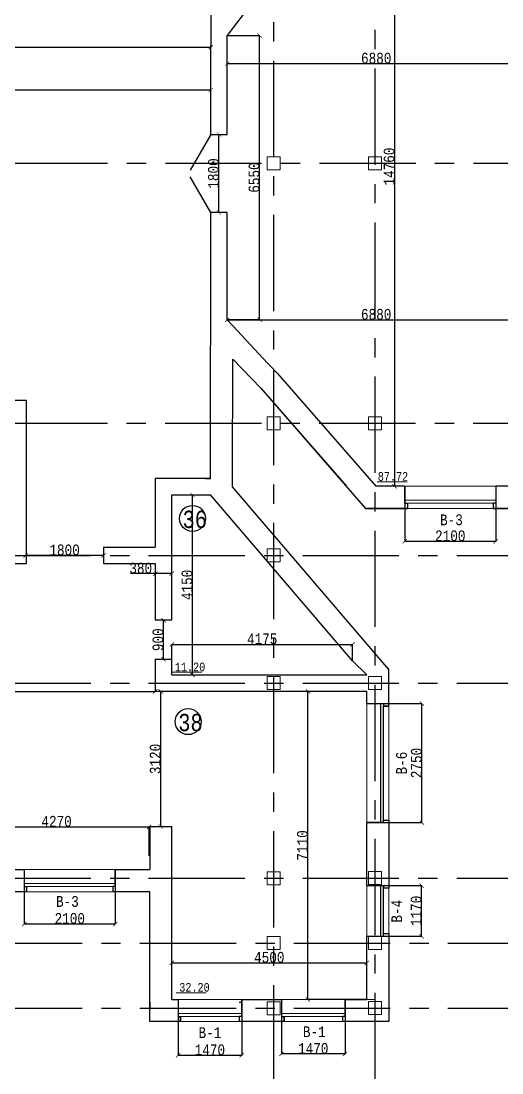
# Model space of a CAD drawing. Header units: millimetres. Extents: x -689206 to 4969298, y -1019800 to 703299.
# Drawn here: x 78613 to 89714, y -21529 to 2750 of the extents above; entities that cross this region are included whole.
import ezdxf

# ---------------------------------------------------------------- set-up
doc = ezdxf.new("R2010")
doc.units = ezdxf.units.MM
doc.linetypes.add('JIS_02_4.0', pattern=[5.5, 4, -1.5])
doc.linetypes.add('осеваяX2', pattern=[101.6, 63.5, -12.7, 12.7, -12.7])
for name, color, linetype, lineweight in [('несущие', 7, 'Continuous', 30), ('ОКНА', 250, 'Continuous', 20), ('РАЗМЕРЫ', 7, 'Continuous', 9), ('сваи', 7, 'JIS_02_4.0', 30), ('стены', 7, 'Continuous', 20)]:
    doc.layers.add(name, color=color, linetype=linetype, lineweight=lineweight)
doc.layers.add('четотам', color=7, linetype='Continuous')
doc.styles.add('Аннотативный', font='isocteur.ttf', dxfattribs={"width": 0.7, "height": 250})
doc.dimstyles.new('Аннотативный', dxfattribs={"dimscale": 0, "dimtxt": 250, "dimasz": 100, "dimexe": 1.25, "dimexo": 0.625, "dimtad": 1, "dimdec": 0, "dimtxsty": 'Аннотативный', "dimblk": 'ARCHTICK', "dimcen": 2.5, "dimadec": 0, "dimazin": 0, "dimtfac": 1, "dimtdec": 0, "dimtmove": 0, "dimatfit": 3, "dimfxl": 1, "dimarcsym": 0})

# ---------------------------------------------------------------- blocks, each defined once
blk = doc.blocks.new('_ArchTick')
at = {"color": 0, "linetype": 'ByBlock', "const_width": 0.15}
blk.add_lwpolyline([(-0.5, -0.5), (0.5, 0.5)], dxfattribs=at)
blk = doc.blocks.new('*D1434')
at = {"layer": 'Defpoints', "color": 0, "lineweight": 20, "transparency": 16777216}
for p in [(82093, -18989), (86593, -18989), (86593, -18990)]:
    blk.add_point(p, dxfattribs=at)
at = {"layer": 'стены', "color": 0, "lineweight": -2, "transparency": 16777216}
for p, q in [((82093, -18989), (86593, -18989)), ((82093, -18990), (82093, -18990)), ((86593, -18990), (86593, -18988))]:
    blk.add_line(p, q, dxfattribs=at)
at = {"layer": 'стены', "color": 0, "lineweight": -2, "transparency": 16777216, "xscale": 100, "yscale": 100, "zscale": 100, "rotation": 180}
blk.add_blockref('_ArchTick', (82093, -18989), dxfattribs=at)
at = {"layer": 'стены', "color": 0, "lineweight": -2, "transparency": 16777216, "xscale": 100, "yscale": 100, "zscale": 100}
blk.add_blockref('_ArchTick', (86593, -18989), dxfattribs=at)
at = {"layer": 'стены', "color": 0, "lineweight": 13, "transparency": 16777216, "insert": (84343, -18863), "char_height": 250, "attachment_point": 5, "style": 'Аннотативный'}
blk.add_mtext('4500', dxfattribs=at)
blk = doc.blocks.new('*D1437')
at = {"layer": 'Defpoints', "color": 0, "lineweight": 20, "transparency": 16777216}
for p in [(81569, -15848), (77297, -16516), (81569, -16516)]:
    blk.add_point(p, dxfattribs=at)
at = {"layer": 'стены', "color": 0, "lineweight": -2, "transparency": 16777216}
for p, q in [((77297, -16515), (77297, -15847)), ((77297, -15848), (81569, -15848)), ((81569, -16515), (81569, -15847))]:
    blk.add_line(p, q, dxfattribs=at)
at = {"layer": 'стены', "color": 0, "lineweight": -2, "transparency": 16777216, "xscale": 100, "yscale": 100, "zscale": 100, "rotation": 180}
blk.add_blockref('_ArchTick', (77297, -15848), dxfattribs=at)
at = {"layer": 'стены', "color": 0, "lineweight": -2, "transparency": 16777216, "xscale": 100, "yscale": 100, "zscale": 100}
blk.add_blockref('_ArchTick', (81569, -15848), dxfattribs=at)
at = {"layer": 'стены', "color": 0, "lineweight": 13, "transparency": 16777216, "insert": (79433, -15723), "char_height": 250, "attachment_point": 5, "style": 'Аннотативный'}
blk.add_mtext('4270', dxfattribs=at)
blk = doc.blocks.new('*D1439')
at = {"layer": 'Defpoints', "color": 0, "lineweight": 20, "transparency": 16777216}
for p in [(86268, -11638), (82093, -12018), (86268, -12018)]:
    blk.add_point(p, dxfattribs=at)
at = {"layer": 'стены', "color": 0, "lineweight": -2, "transparency": 16777216}
for p, q in [((82093, -12018), (82093, -11637)), ((82093, -11638), (86268, -11638)), ((86268, -12018), (86268, -11637))]:
    blk.add_line(p, q, dxfattribs=at)
at = {"layer": 'стены', "color": 0, "lineweight": -2, "transparency": 16777216, "xscale": 100, "yscale": 100, "zscale": 100, "rotation": 180}
blk.add_blockref('_ArchTick', (82093, -11638), dxfattribs=at)
at = {"layer": 'стены', "color": 0, "lineweight": -2, "transparency": 16777216, "xscale": 100, "yscale": 100, "zscale": 100}
blk.add_blockref('_ArchTick', (86268, -11638), dxfattribs=at)
at = {"layer": 'стены', "color": 0, "lineweight": 13, "transparency": 16777216, "insert": (84180, -11512), "char_height": 250, "attachment_point": 5, "style": 'Аннотативный'}
blk.add_mtext('4175', dxfattribs=at)
blk = doc.blocks.new('*D1449')
at = {"layer": 'Defpoints', "color": 0, "lineweight": 20, "transparency": 16777216}
for p in [(83372, 1766), (90252, 1766), (90252, 1766)]:
    blk.add_point(p, dxfattribs=at)
at = {"layer": 'стены', "color": 0, "lineweight": -2, "transparency": 16777216}
for p, q in [((83372, 1766), (83372, 1767)), ((83372, 1766), (90252, 1766)), ((90252, 1766), (90252, 1767))]:
    blk.add_line(p, q, dxfattribs=at)
at = {"layer": 'стены', "color": 0, "lineweight": -2, "transparency": 16777216, "xscale": 100, "yscale": 100, "zscale": 100, "rotation": 180}
blk.add_blockref('_ArchTick', (83372, 1766), dxfattribs=at)
at = {"layer": 'стены', "color": 0, "lineweight": -2, "transparency": 16777216, "xscale": 100, "yscale": 100, "zscale": 100}
blk.add_blockref('_ArchTick', (90252, 1766), dxfattribs=at)
at = {"layer": 'стены', "color": 0, "lineweight": 13, "transparency": 16777216, "insert": (86812, 1891), "char_height": 250, "attachment_point": 5, "style": 'Аннотативный'}
blk.add_mtext('6880', dxfattribs=at)
blk = doc.blocks.new('*D1495')
at = {"layer": 'Defpoints', "color": 0, "lineweight": 20, "transparency": 16777216}
for p in [(86593, -17203), (87860, -17203), (86593, -18373)]:
    blk.add_point(p, dxfattribs=at)
at = {"layer": 'ОКНА', "color": 0, "lineweight": -2, "transparency": 16777216}
for p, q in [((86593, -17203), (87861, -17203)), ((87860, -18373), (87860, -17203)), ((86593, -18373), (87861, -18373))]:
    blk.add_line(p, q, dxfattribs=at)
at = {"layer": 'ОКНА', "color": 0, "lineweight": -2, "transparency": 16777216, "xscale": 100, "yscale": 100, "zscale": 100}
for p, rotation in [((87860, -17203), 90), ((87860, -18373), 270)]:
    blk.add_blockref('_ArchTick', p, dxfattribs=dict(at, rotation=rotation))
at = {"layer": 'ОКНА', "color": 0, "lineweight": 13, "transparency": 16777216, "insert": (87734, -17788), "char_height": 250, "attachment_point": 5, "rotation": 90, "style": 'Аннотативный'}
blk.add_mtext('1170', dxfattribs=at)
blk = doc.blocks.new('*D1567')
at = {"layer": 'Defpoints', "color": 0, "linetype": 'ByBlock', "lineweight": 20, "transparency": 16777216}
for p in [(78688, -16835), (80788, -16835), (80788, -18090)]:
    blk.add_point(p, dxfattribs=at)
at = {"layer": 'РАЗМЕРЫ', "color": 0, "linetype": 'ByBlock', "lineweight": -2, "transparency": 16777216}
for p, q in [((78688, -16835), (78688, -18091)), ((80788, -16835), (80788, -18091)), ((78688, -18090), (80788, -18090))]:
    blk.add_line(p, q, dxfattribs=at)
at = {"layer": 'РАЗМЕРЫ', "color": 0, "linetype": 'ByBlock', "lineweight": -2, "transparency": 16777216, "xscale": 100, "yscale": 100, "zscale": 100, "rotation": 180}
blk.add_blockref('_ArchTick', (78688, -18090), dxfattribs=at)
at = {"layer": 'РАЗМЕРЫ', "color": 0, "linetype": 'ByBlock', "lineweight": -2, "transparency": 16777216, "xscale": 100, "yscale": 100, "zscale": 100}
blk.add_blockref('_ArchTick', (80788, -18090), dxfattribs=at)
at = {"layer": 'РАЗМЕРЫ', "color": 0, "linetype": 'ByBlock', "lineweight": 13, "transparency": 16777216, "insert": (79738, -17964), "char_height": 250, "attachment_point": 5, "style": 'Аннотативный'}
blk.add_mtext('2100', dxfattribs=at)
blk = doc.blocks.new('*D1568')
at = {"layer": 'Defpoints', "color": 0, "linetype": 'ByBlock', "lineweight": 20, "transparency": 16777216}
for p in [(82237, -19834), (83707, -19834), (83707, -21122)]:
    blk.add_point(p, dxfattribs=at)
at = {"layer": 'РАЗМЕРЫ', "color": 0, "linetype": 'ByBlock', "lineweight": -2, "transparency": 16777216}
for p, q in [((82237, -19835), (82237, -21124)), ((83707, -19835), (83707, -21124)), ((82237, -21122), (83707, -21122))]:
    blk.add_line(p, q, dxfattribs=at)
at = {"layer": 'РАЗМЕРЫ', "color": 0, "linetype": 'ByBlock', "lineweight": -2, "transparency": 16777216, "xscale": 100, "yscale": 100, "zscale": 100, "rotation": 180}
blk.add_blockref('_ArchTick', (82237, -21122), dxfattribs=at)
at = {"layer": 'РАЗМЕРЫ', "color": 0, "linetype": 'ByBlock', "lineweight": -2, "transparency": 16777216, "xscale": 100, "yscale": 100, "zscale": 100}
blk.add_blockref('_ArchTick', (83707, -21122), dxfattribs=at)
at = {"layer": 'РАЗМЕРЫ', "color": 0, "linetype": 'ByBlock', "lineweight": 13, "transparency": 16777216, "insert": (82972, -20997), "char_height": 250, "attachment_point": 5, "style": 'Аннотативный'}
blk.add_mtext('1470', dxfattribs=at)
blk = doc.blocks.new('*D1569')
at = {"layer": 'Defpoints', "color": 0, "linetype": 'ByBlock', "lineweight": 20, "transparency": 16777216}
for p in [(84623, -19834), (86093, -19834), (84623, -21091)]:
    blk.add_point(p, dxfattribs=at)
at = {"layer": 'РАЗМЕРЫ', "color": 0, "linetype": 'ByBlock', "lineweight": -2, "transparency": 16777216}
for p, q in [((84623, -19835), (84623, -21092)), ((86093, -19835), (86093, -21092)), ((86093, -21091), (84623, -21091))]:
    blk.add_line(p, q, dxfattribs=at)
at = {"layer": 'РАЗМЕРЫ', "color": 0, "linetype": 'ByBlock', "lineweight": -2, "transparency": 16777216, "xscale": 100, "yscale": 100, "zscale": 100, "rotation": 180}
blk.add_blockref('_ArchTick', (84623, -21091), dxfattribs=at)
at = {"layer": 'РАЗМЕРЫ', "color": 0, "linetype": 'ByBlock', "lineweight": -2, "transparency": 16777216, "xscale": 100, "yscale": 100, "zscale": 100}
blk.add_blockref('_ArchTick', (86093, -21091), dxfattribs=at)
at = {"layer": 'РАЗМЕРЫ', "color": 0, "linetype": 'ByBlock', "lineweight": 13, "transparency": 16777216, "insert": (85358, -20965), "char_height": 250, "attachment_point": 5, "style": 'Аннотативный'}
blk.add_mtext('1470', dxfattribs=at)
blk = doc.blocks.new('*D1570')
at = {"layer": 'Defpoints', "color": 0, "linetype": 'ByBlock', "lineweight": 20, "transparency": 16777216}
for p in [(86593, -13001), (87866, -13001), (86593, -15751)]:
    blk.add_point(p, dxfattribs=at)
at = {"layer": 'РАЗМЕРЫ', "color": 0, "linetype": 'ByBlock', "lineweight": -2, "transparency": 16777216}
for p, q in [((86593, -13001), (87867, -13001)), ((87866, -15751), (87866, -13001)), ((86593, -15751), (87867, -15751))]:
    blk.add_line(p, q, dxfattribs=at)
at = {"layer": 'РАЗМЕРЫ', "color": 0, "linetype": 'ByBlock', "lineweight": -2, "transparency": 16777216, "xscale": 100, "yscale": 100, "zscale": 100}
for p, rotation in [((87866, -13001), 90), ((87866, -15751), 270)]:
    blk.add_blockref('_ArchTick', p, dxfattribs=dict(at, rotation=rotation))
at = {"layer": 'РАЗМЕРЫ', "color": 0, "linetype": 'ByBlock', "lineweight": 13, "transparency": 16777216, "insert": (87740, -14376), "char_height": 250, "attachment_point": 5, "rotation": 90, "style": 'Аннотативный'}
blk.add_mtext('2750', dxfattribs=at)
blk = doc.blocks.new('*D1577')
at = {"layer": 'Defpoints', "color": 0, "linetype": 'ByBlock', "lineweight": 20, "transparency": 16777216}
for p in [(87471, -7987), (89571, -7987), (89571, -9258)]:
    blk.add_point(p, dxfattribs=at)
at = {"layer": 'РАЗМЕРЫ', "color": 0, "linetype": 'ByBlock', "lineweight": -2, "transparency": 16777216}
for p, q in [((87471, -7988), (87471, -9259)), ((89571, -7988), (89571, -9259)), ((87471, -9258), (89571, -9258))]:
    blk.add_line(p, q, dxfattribs=at)
at = {"layer": 'РАЗМЕРЫ', "color": 0, "linetype": 'ByBlock', "lineweight": -2, "transparency": 16777216, "xscale": 100, "yscale": 100, "zscale": 100, "rotation": 180}
blk.add_blockref('_ArchTick', (87471, -9258), dxfattribs=at)
at = {"layer": 'РАЗМЕРЫ', "color": 0, "linetype": 'ByBlock', "lineweight": -2, "transparency": 16777216, "xscale": 100, "yscale": 100, "zscale": 100}
blk.add_blockref('_ArchTick', (89571, -9258), dxfattribs=at)
at = {"layer": 'РАЗМЕРЫ', "color": 0, "linetype": 'ByBlock', "lineweight": 13, "transparency": 16777216, "insert": (88521, -9133), "char_height": 250, "attachment_point": 5, "style": 'Аннотативный'}
blk.add_mtext('2100', dxfattribs=at)
blk = doc.blocks.new('*D1579')
at = {"layer": 'Defpoints', "color": 0, "linetype": 'ByBlock', "lineweight": 20, "transparency": 16777216}
for p in [(87236, 6768), (87236, -7987), (87236, -7987)]:
    blk.add_point(p, dxfattribs=at)
at = {"layer": 'РАЗМЕРЫ', "color": 0, "linetype": 'ByBlock', "lineweight": -2, "transparency": 16777216}
for p, q in [((87236, 6768), (87236, -7987)), ((87237, 6768), (87237, 6768)), ((87237, -7987), (87237, -7987))]:
    blk.add_line(p, q, dxfattribs=at)
at = {"layer": 'РАЗМЕРЫ', "color": 0, "linetype": 'ByBlock', "lineweight": -2, "transparency": 16777216, "xscale": 100, "yscale": 100, "zscale": 100}
for p, rotation in [((87236, 6768), 90), ((87236, -7987), 270)]:
    blk.add_blockref('_ArchTick', p, dxfattribs=dict(at, rotation=rotation))
at = {"layer": 'РАЗМЕРЫ', "color": 0, "linetype": 'ByBlock', "lineweight": 13, "transparency": 16777216, "insert": (87111, -610), "char_height": 250, "attachment_point": 5, "rotation": 90, "style": 'Аннотативный'}
blk.add_mtext('14760', dxfattribs=at)
blk = doc.blocks.new('*D1580')
at = {"layer": 'Defpoints', "color": 0, "linetype": 'ByBlock', "lineweight": 20, "transparency": 16777216}
for p in [(82093, -8188), (82570, -8188), (82093, -12342)]:
    blk.add_point(p, dxfattribs=at)
at = {"layer": 'РАЗМЕРЫ', "color": 0, "linetype": 'ByBlock', "lineweight": -2, "transparency": 16777216}
for p, q in [((82093, -8188), (82571, -8188)), ((82570, -12342), (82570, -8188)), ((82093, -12342), (82571, -12342))]:
    blk.add_line(p, q, dxfattribs=at)
at = {"layer": 'РАЗМЕРЫ', "color": 0, "linetype": 'ByBlock', "lineweight": -2, "transparency": 16777216, "xscale": 100, "yscale": 100, "zscale": 100}
for p, rotation in [((82570, -8188), 90), ((82570, -12342), 270)]:
    blk.add_blockref('_ArchTick', p, dxfattribs=dict(at, rotation=rotation))
at = {"layer": 'РАЗМЕРЫ', "color": 0, "linetype": 'ByBlock', "lineweight": 13, "transparency": 16777216, "insert": (82445, -10265), "char_height": 250, "attachment_point": 5, "rotation": 90, "style": 'Аннотативный'}
blk.add_mtext('4150', dxfattribs=at)
blk = doc.blocks.new('*D1553')
at = {"layer": 'Defpoints', "color": 0, "linetype": 'ByBlock', "lineweight": 20, "transparency": 16777216}
for p in [(83182, 132), (83182, 132), (83182, -1669)]:
    blk.add_point(p, dxfattribs=at)
at = {"layer": 'РАЗМЕРЫ', "color": 0, "linetype": 'ByBlock', "lineweight": -2, "transparency": 16777216}
for p, q in [((83182, 132), (83183, 132)), ((83182, -1669), (83182, 132)), ((83182, -1669), (83183, -1669))]:
    blk.add_line(p, q, dxfattribs=at)
at = {"layer": 'РАЗМЕРЫ', "color": 0, "linetype": 'ByBlock', "lineweight": -2, "transparency": 16777216, "xscale": 100, "yscale": 100, "zscale": 100}
for p, rotation in [((83182, 132), 90), ((83182, -1669), 270)]:
    blk.add_blockref('_ArchTick', p, dxfattribs=dict(at, rotation=rotation))
at = {"layer": 'РАЗМЕРЫ', "color": 0, "linetype": 'ByBlock', "lineweight": 13, "transparency": 16777216, "insert": (83056, -769), "char_height": 250, "attachment_point": 5, "rotation": 90, "style": 'Аннотативный'}
blk.add_mtext('1800', dxfattribs=at)
blk = doc.blocks.new('*D1557')
at = {"layer": 'Defpoints', "color": 0, "linetype": 'ByBlock', "lineweight": 20, "transparency": 16777216}
for p in [(81713, -10005), (81713, -10005), (82093, -10005)]:
    blk.add_point(p, dxfattribs=at)
at = {"layer": 'РАЗМЕРЫ', "color": 0, "linetype": 'ByBlock', "lineweight": -2, "transparency": 16777216}
for p, q in [((81713, -10005), (81139, -10005)), ((81713, -10004), (81713, -10004)), ((82093, -10005), (81713, -10005)), ((82093, -10004), (82093, -10004))]:
    blk.add_line(p, q, dxfattribs=at)
at = {"layer": 'РАЗМЕРЫ', "color": 0, "linetype": 'ByBlock', "lineweight": -2, "transparency": 16777216, "xscale": 100, "yscale": 100, "zscale": 100, "rotation": 180}
blk.add_blockref('_ArchTick', (81713, -10005), dxfattribs=at)
at = {"layer": 'РАЗМЕРЫ', "color": 0, "linetype": 'ByBlock', "lineweight": -2, "transparency": 16777216, "xscale": 100, "yscale": 100, "zscale": 100}
blk.add_blockref('_ArchTick', (82093, -10005), dxfattribs=at)
at = {"layer": 'РАЗМЕРЫ', "color": 0, "linetype": 'ByBlock', "lineweight": 13, "transparency": 16777216, "insert": (81376, -9879), "char_height": 250, "attachment_point": 5, "style": 'Аннотативный'}
blk.add_mtext('380', dxfattribs=at)
blk = doc.blocks.new('*D1566')
at = {"layer": 'Defpoints', "color": 0, "linetype": 'ByBlock', "lineweight": 20, "transparency": 16777216}
for p in [(63193, 1156), (63193, 1156), (82992, 1156)]:
    blk.add_point(p, dxfattribs=at)
at = {"layer": 'РАЗМЕРЫ', "color": 0, "linetype": 'ByBlock', "lineweight": -2, "transparency": 16777216}
for p, q in [((63193, 1157), (63193, 1158)), ((82992, 1156), (63193, 1156)), ((82992, 1157), (82992, 1158))]:
    blk.add_line(p, q, dxfattribs=at)
at = {"layer": 'РАЗМЕРЫ', "color": 0, "linetype": 'ByBlock', "lineweight": -2, "transparency": 16777216, "xscale": 100, "yscale": 100, "zscale": 100, "rotation": 180}
blk.add_blockref('_ArchTick', (63193, 1156), dxfattribs=at)
at = {"layer": 'РАЗМЕРЫ', "color": 0, "linetype": 'ByBlock', "lineweight": -2, "transparency": 16777216, "xscale": 100, "yscale": 100, "zscale": 100}
blk.add_blockref('_ArchTick', (82992, 1156), dxfattribs=at)
at = {"layer": 'РАЗМЕРЫ', "color": 0, "linetype": 'ByBlock', "lineweight": 20, "transparency": 16777216, "insert": (73092, 1282), "char_height": 250, "attachment_point": 5, "style": 'Аннотативный'}
blk.add_mtext('19800', dxfattribs=at)
blk = doc.blocks.new('*D1541')
at = {"layer": 'Defpoints', "color": 0, "linetype": 'ByBlock', "lineweight": 20, "transparency": 16777216}
for p in [(78718, -9584), (78718, -9584), (80518, -9584)]:
    blk.add_point(p, dxfattribs=at)
at = {"layer": 'РАЗМЕРЫ', "color": 0, "linetype": 'ByBlock', "lineweight": -2, "transparency": 16777216}
for p, q in [((78718, -9584), (78718, -9583)), ((80518, -9584), (78718, -9584)), ((80518, -9584), (80518, -9583))]:
    blk.add_line(p, q, dxfattribs=at)
at = {"layer": 'РАЗМЕРЫ', "color": 0, "linetype": 'ByBlock', "lineweight": -2, "transparency": 16777216, "xscale": 100, "yscale": 100, "zscale": 100}
for p, rotation in [((78718, -9584), 179.9999999999986), ((80518, -9584), 359.9999999999986)]:
    blk.add_blockref('_ArchTick', p, dxfattribs=dict(at, rotation=rotation))
at = {"layer": 'РАЗМЕРЫ', "color": 0, "linetype": 'ByBlock', "lineweight": 20, "transparency": 16777216, "insert": (79618, -9459), "char_height": 250, "attachment_point": 5, "style": 'Аннотативный'}
blk.add_mtext('1800', dxfattribs=at)
blk = doc.blocks.new('*D1603')
at = {"layer": 'Defpoints', "color": 0, "linetype": 'ByBlock', "lineweight": 20, "transparency": 16777216}
for p in [(83370, -4147), (90252, -4147), (90252, -4147)]:
    blk.add_point(p, dxfattribs=at)
at = {"layer": 'РАЗМЕРЫ', "color": 0, "linetype": 'ByBlock', "lineweight": -2, "transparency": 16777216}
for p, q in [((83370, -4147), (83370, -4146)), ((83370, -4147), (90252, -4147)), ((90252, -4147), (90252, -4146))]:
    blk.add_line(p, q, dxfattribs=at)
at = {"layer": 'РАЗМЕРЫ', "color": 0, "linetype": 'ByBlock', "lineweight": -2, "transparency": 16777216, "xscale": 100, "yscale": 100, "zscale": 100, "rotation": 180}
blk.add_blockref('_ArchTick', (83370, -4147), dxfattribs=at)
at = {"layer": 'РАЗМЕРЫ', "color": 0, "linetype": 'ByBlock', "lineweight": -2, "transparency": 16777216, "xscale": 100, "yscale": 100, "zscale": 100}
blk.add_blockref('_ArchTick', (90252, -4147), dxfattribs=at)
at = {"layer": 'РАЗМЕРЫ', "color": 0, "linetype": 'ByBlock', "lineweight": 20, "transparency": 16777216, "insert": (86811, -4022), "char_height": 250, "attachment_point": 5, "style": 'Аннотативный'}
blk.add_mtext('6880', dxfattribs=at)
blk = doc.blocks.new('*D1595')
at = {"layer": 'Defpoints', "color": 0, "linetype": 'ByBlock', "lineweight": 20, "transparency": 16777216}
for p in [(85236, -12722), (86593, -12722), (86593, -19834)]:
    blk.add_point(p, dxfattribs=at)
at = {"layer": 'РАЗМЕРЫ', "color": 0, "linetype": 'ByBlock', "lineweight": -2, "transparency": 16777216}
for p, q in [((86592, -12722), (85234, -12722)), ((85236, -19834), (85236, -12722)), ((86592, -19834), (85234, -19834))]:
    blk.add_line(p, q, dxfattribs=at)
at = {"layer": 'РАЗМЕРЫ', "color": 0, "linetype": 'ByBlock', "lineweight": -2, "transparency": 16777216, "xscale": 100, "yscale": 100, "zscale": 100}
for p, rotation in [((85236, -12722), 90), ((85236, -19834), 270)]:
    blk.add_blockref('_ArchTick', p, dxfattribs=dict(at, rotation=rotation))
at = {"layer": 'РАЗМЕРЫ', "color": 0, "linetype": 'ByBlock', "lineweight": 20, "transparency": 16777216, "insert": (85110, -16278), "char_height": 250, "attachment_point": 5, "rotation": 90, "style": 'Аннотативный'}
blk.add_mtext('7110', dxfattribs=at)
blk = doc.blocks.new('*D1596')
at = {"layer": 'Defpoints', "color": 0, "linetype": 'ByBlock', "lineweight": 20, "transparency": 16777216}
for p in [(81838, -12722), (81838, -12722), (81838, -15842)]:
    blk.add_point(p, dxfattribs=at)
at = {"layer": 'РАЗМЕРЫ', "color": 0, "linetype": 'ByBlock', "lineweight": -2, "transparency": 16777216}
for p, q in [((81838, -12722), (81839, -12722)), ((81838, -15842), (81838, -12722)), ((81838, -15842), (81839, -15842))]:
    blk.add_line(p, q, dxfattribs=at)
at = {"layer": 'РАЗМЕРЫ', "color": 0, "linetype": 'ByBlock', "lineweight": -2, "transparency": 16777216, "xscale": 100, "yscale": 100, "zscale": 100}
for p, rotation in [((81838, -12722), 90), ((81838, -15842), 270)]:
    blk.add_blockref('_ArchTick', p, dxfattribs=dict(at, rotation=rotation))
at = {"layer": 'РАЗМЕРЫ', "color": 0, "linetype": 'ByBlock', "lineweight": 20, "transparency": 16777216, "insert": (81712, -14282), "char_height": 250, "attachment_point": 5, "rotation": 90, "style": 'Аннотативный'}
blk.add_mtext('3120', dxfattribs=at)
blk = doc.blocks.new('*D1640')
at = {"layer": 'Defpoints', "color": 0, "linetype": 'ByBlock', "lineweight": 20, "transparency": 16777216}
for p in [(66573, 2238), (82992, 2181), (82992, 2147)]:
    blk.add_point(p, dxfattribs=at)
at = {"layer": 'РАЗМЕРЫ', "color": 0, "linetype": 'ByBlock', "lineweight": -2, "transparency": 16777216}
for p, q in [((66573, 2237), (66573, 2146)), ((66573, 2147), (82992, 2147)), ((82992, 2181), (82992, 2146))]:
    blk.add_line(p, q, dxfattribs=at)
at = {"layer": 'РАЗМЕРЫ', "color": 0, "linetype": 'ByBlock', "lineweight": -2, "transparency": 16777216, "xscale": 100, "yscale": 100, "zscale": 100, "rotation": 180}
blk.add_blockref('_ArchTick', (66573, 2147), dxfattribs=at)
at = {"layer": 'РАЗМЕРЫ', "color": 0, "linetype": 'ByBlock', "lineweight": -2, "transparency": 16777216, "xscale": 100, "yscale": 100, "zscale": 100}
blk.add_blockref('_ArchTick', (82992, 2147), dxfattribs=at)
at = {"layer": 'РАЗМЕРЫ', "color": 0, "linetype": 'ByBlock', "lineweight": 20, "transparency": 16777216, "insert": (74782, 2273), "char_height": 250, "attachment_point": 5, "style": 'Аннотативный'}
blk.add_mtext('16270', dxfattribs=at)
blk = doc.blocks.new('*D1644')
at = {"layer": 'Defpoints', "color": 0, "lineweight": 20, "ltscale": 150, "transparency": 16777216}
for p in [(81901, -11080), (81901, -11080), (81901, -11980)]:
    blk.add_point(p, dxfattribs=at)
at = {"layer": 'РАЗМЕРЫ', "color": 0, "lineweight": -2, "ltscale": 150, "transparency": 16777216}
for p, q in [((81901, -11980), (81901, -11080)), ((81902, -11080), (81902, -11080)), ((81900, -11980), (81900, -11980))]:
    blk.add_line(p, q, dxfattribs=at)
at = {"layer": 'РАЗМЕРЫ', "color": 0, "lineweight": -2, "ltscale": 150, "transparency": 16777216, "xscale": 100, "yscale": 100, "zscale": 100}
for p, rotation in [((81901, -11080), 90), ((81901, -11980), 270)]:
    blk.add_blockref('_ArchTick', p, dxfattribs=dict(at, rotation=rotation))
at = {"layer": 'РАЗМЕРЫ', "color": 0, "lineweight": 20, "ltscale": 150, "transparency": 16777216, "insert": (81775, -11530), "char_height": 250, "attachment_point": 5, "rotation": 90, "style": 'Аннотативный'}
blk.add_mtext('900', dxfattribs=at)
blk = doc.blocks.new('*D1646')
at = {"layer": 'Defpoints', "color": 0, "lineweight": 20, "ltscale": 150, "transparency": 16777216}
for p in [(83372, 2414), (84120, 2414), (83370, -4140)]:
    blk.add_point(p, dxfattribs=at)
at = {"layer": 'РАЗМЕРЫ', "color": 0, "lineweight": -2, "ltscale": 150, "transparency": 16777216}
for p, q in [((83372, 2414), (84121, 2414)), ((84120, -4140), (84120, 2414)), ((83371, -4140), (84121, -4140))]:
    blk.add_line(p, q, dxfattribs=at)
at = {"layer": 'РАЗМЕРЫ', "color": 0, "lineweight": -2, "ltscale": 150, "transparency": 16777216, "xscale": 100, "yscale": 100, "zscale": 100}
for p, rotation in [((84120, 2414), 90), ((84120, -4140), 270)]:
    blk.add_blockref('_ArchTick', p, dxfattribs=dict(at, rotation=rotation))
at = {"layer": 'РАЗМЕРЫ', "color": 0, "lineweight": 20, "ltscale": 150, "transparency": 16777216, "insert": (83994, -863), "char_height": 250, "attachment_point": 5, "rotation": 90, "style": 'Аннотативный'}
blk.add_mtext('6550', dxfattribs=at)
blk = doc.blocks.new('*D1650')
at = {"layer": 'Defpoints', "color": 0, "lineweight": 20, "ltscale": 15000, "transparency": 16777216}
for p in [(65413, -12722), (81713, -12722), (81713, -12722)]:
    blk.add_point(p, dxfattribs=at)
at = {"layer": 'сваи', "color": 0, "lineweight": -2, "ltscale": 15000, "transparency": 16777216}
for p, q in [((65413, -12722), (81713, -12722)), ((65413, -12723), (65413, -12724)), ((81713, -12722), (81713, -12721))]:
    blk.add_line(p, q, dxfattribs=at)
at = {"layer": 'сваи', "color": 0, "lineweight": -2, "ltscale": 15000, "transparency": 16777216, "xscale": 100, "yscale": 100, "zscale": 100, "rotation": 180}
blk.add_blockref('_ArchTick', (65413, -12722), dxfattribs=at)
at = {"layer": 'сваи', "color": 0, "lineweight": -2, "ltscale": 15000, "transparency": 16777216, "xscale": 100, "yscale": 100, "zscale": 100}
blk.add_blockref('_ArchTick', (81713, -12722), dxfattribs=at)
at = {"layer": 'сваи', "color": 0, "lineweight": 20, "ltscale": 15000, "transparency": 16777216, "insert": (73563, -12597), "char_height": 250, "attachment_point": 5, "style": 'Аннотативный'}
blk.add_mtext('16300', dxfattribs=at)

msp = doc.modelspace()

# ---------------------------------------------------------------- linework, layer by layer
at = {"layer": 'несущие', "color": 18, "linetype": 'ByBlock', "lineweight": 30, "true_color": 0x000000}
for p, q in [((82987.6, -7808.3), (82991.8, -1668.5)), ((83497.6, -7808.3), (83499.5, -5050.7)), ((84367.6, -5213.3), (84311.2, -5153)), ((82988.1, -7106.3), (82987.6, -7107.3))]:
    msp.add_line(p, q, dxfattribs=at)
at = {"layer": 'несущие', "color": 0}
for p, q in [((82987.6, -7808.3), (81712.8, -7808.3)), ((82092.8, -7808.3), (81712.8, -7808.3)), ((81712.8, -7808.3), (81712.8, -9394.3)), ((81712.8, -9774.3), (81712.8, -11080)), ((81712.8, -11980), (81712.8, -12722.3)), ((86267.9, -12018.3), (86592.8, -12342.3)), ((82092.8, -12342.3), (86592.8, -12342.3)), ((86592.8, -12722.3), (81712.8, -12722.3)), ((81582.8, -15842.3), (81582.8, -16834.7)), ((77297.3, -16834.7), (78688.4, -16834.7)), ((80788.4, -16834.7), (81582.8, -16834.7)), ((86592.8, -17202.7), (86982.8, -17202.7)), ((78748.4, -17344.7), (77429.1, -17344.7)), ((81582.8, -17344.7), (80728.4, -17344.7)), ((86592.8, -18372.7), (86982.8, -18372.7))]:
    msp.add_line(p, q, dxfattribs=at)
at = {"layer": 'несущие', "lineweight": 30}
for p, q in [((81582.8, -20344.3), (81582.8, -19834.3)), ((81582.8, -19896.8), (81582.8, -20034.3)), ((82092.8, -19834.3), (82236.8, -19834.3)), ((82092.8, -19834.3), (82236.8, -19834.3)), ((83706.8, -19834.3), (84623.2, -19834.3)), ((86093.2, -19834.3), (86592.8, -19834.3)), ((87102.8, -19834.3), (87102.8, -20344.3)), ((82296.8, -20344.3), (81582.8, -20344.3)), ((84683.2, -20344.3), (83646.8, -20344.3)), ((87102.8, -20344.3), (86033.2, -20344.3))]:
    msp.add_line(p, q, dxfattribs=at)
at = {"layer": 'ОКНА'}
for p, q in [((87471.3, -8377.5), (87471.3, -8307.5)), ((87471.3, -8307.5), (89571.3, -8307.5)), ((87531.3, -8377.5), (89511.3, -8377.5)), ((78688.4, -17154.7), (80788.4, -17154.7)), ((78688.4, -17224.7), (80788.4, -17224.7)), ((82236.8, -20154.3), (83706.8, -20154.3)), ((82296.8, -20224.3), (83646.8, -20224.3)), ((84623.2, -20154.3), (86093.2, -20154.3)), ((84683.2, -20224.3), (86033.2, -20224.3))]:
    msp.add_line(p, q, dxfattribs=at)
at = {"layer": 'ОКНА', "lineweight": 25}
for p, q in [((86912.8, -13001.3), (86912.8, -15751.3)), ((86982.8, -15691.3), (86982.8, -13061.3)), ((86912.8, -17202.7), (86912.8, -18372.7)), ((86982.8, -18372.7), (86982.8, -17202.7))]:
    msp.add_line(p, q, dxfattribs=at)
at = {"layer": 'ОКНА', "color": 0}
for p, q in [((78688.4, -16834.7), (80788.4, -16834.7)), ((78748.4, -17344.7), (80728.4, -17344.7)), ((82236.8, -19834.3), (83706.8, -19834.3)), ((84623.2, -19834.3), (86093.2, -19834.3)), ((86592.8, -19834.3), (86782.8, -19834.3)), ((82296.8, -20344.3), (83646.8, -20344.3)), ((84683.2, -20344.3), (86033.2, -20344.3))]:
    msp.add_line(p, q, dxfattribs=at)
at = {"layer": 'ОКНА', "color": 18, "lineweight": 30, "true_color": 0x000000}
for p, q in [((82236.8, -20224.3), (82296.8, -20224.3)), ((82296.8, -20344.3), (82296.8, -20224.3)), ((83706.8, -20224.3), (83646.8, -20224.3)), ((83646.8, -20224.3), (83646.8, -20344.3)), ((84623.2, -20224.3), (84683.2, -20224.3)), ((84683.2, -20344.3), (84683.2, -20224.3)), ((86093.2, -20224.3), (86033.2, -20224.3)), ((86033.2, -20224.3), (86033.2, -20344.3))]:
    msp.add_line(p, q, dxfattribs=at)
at = {"layer": 'ОКНА', "color": 7, "lineweight": 30, "true_color": 0xffffff}
for p, q in [((82296.8, -20224.3), (82296.8, -20344.3)), ((84683.2, -20224.3), (84683.2, -20344.3))]:
    msp.add_line(p, q, dxfattribs=at)
at = {"layer": 'РАЗМЕРЫ', "linetype": 'ByBlock', "lineweight": 30}
for p, q in [((84404.7, 3784.8), (83588.2, 2700.8)), ((82991.8, 2941.3), (82991.8, 2561.3)), ((83588.2, 2700.8), (83371.8, 2413.5)), ((82991.8, 2561.3), (82991.8, 2181.3)), ((83370.1, -4147.5), (83371.8, -1668.7)), ((83500, -4284.5), (83370.1, -4147.5)), ((84311.2, -5153), (83500, -4284.5)), ((84149.7, -5727), (83499.5, -5050.7)), ((80517.8, -9394.3), (80517.8, -9774.3)), ((78337.7, -9774.3), (78728.3, -9774.3))]:
    msp.add_line(p, q, dxfattribs=at)
at = {"layer": 'РАЗМЕРЫ', "linetype": 'ByBlock', "lineweight": 20}
for p, q in [((82987.9, -2192.8), (82987.9, -4532.8)), ((82987.9, -4652.8), (82987.9, -4532.8)), ((82987.9, -6172.8), (82987.9, -4652.8)), ((82987.9, -6292.8), (82987.9, -6172.8)), ((82987.9, -7812.8), (82987.9, -6292.8)), ((82867.9, -7812.8), (82987.9, -7812.8))]:
    msp.add_line(p, q, dxfattribs=at)
at = {"layer": 'РАЗМЕРЫ', "lineweight": 30}
for p, q in [((84367.6, -5213.3), (84531.5, -5388.9)), ((84531.5, -5388.9), (86799, -7987.5)), ((84149.7, -5727), (86567.2, -8497.5)), ((86916.2, -7987.5), (86799, -7987.5)), ((87471.3, -7987.5), (86916.2, -7987.5)), ((90252.2, -7987.5), (89571.3, -7987.5)), ((87531.3, -8497.5), (86567.2, -8497.5)), ((87471.3, -8377.5), (87531.3, -8377.5)), ((87531.3, -8377.5), (87531.3, -8497.5)), ((89571.3, -8377.5), (89511.3, -8377.5)), ((89511.3, -8377.5), (89511.3, -8497.5)), ((90122.2, -8497.5), (89511.3, -8497.5)), ((86982.8, -13001.3), (86982.8, -13061.3)), ((86982.8, -13061.3), (87102.8, -13061.3)), ((87102.8, -13061.3), (86982.8, -13061.3)), ((86982.8, -15751.3), (86982.8, -15691.3)), ((86982.8, -15691.3), (87102.8, -15691.3)), ((78688.4, -17224.7), (78748.4, -17224.7)), ((78748.4, -17344.7), (78748.4, -17224.7)), ((80788.4, -17224.7), (80728.4, -17224.7)), ((80728.4, -17224.7), (80728.4, -17344.7)), ((86982.8, -17202.7), (86982.8, -17262.7)), ((87102.8, -17262.7), (86982.8, -17262.7)), ((86982.8, -18372.7), (86982.8, -18312.7)), ((86982.8, -18312.7), (87102.8, -18312.7))]:
    msp.add_line(p, q, dxfattribs=at)
at = {"layer": 'РАЗМЕРЫ', "lineweight": 30, "ltscale": 150}
for p, q in [((78348.3, -5998.6), (78728.3, -5998.6)), ((78728.3, -5998.6), (78728.3, -9774.3)), ((82089.5, -11080), (81712.8, -11080)), ((81712.8, -11980), (82089.5, -11980)), ((82089.5, -11980), (82089.5, -12342.3))]:
    msp.add_line(p, q, dxfattribs=at)
at = {"layer": 'РАЗМЕРЫ'}
for p, q in [((86836.5, -7886.3), (87525.7, -7886.3)), ((87471.3, -7987.5), (89571.3, -7987.5)), ((87531.3, -8497.5), (89511.3, -8497.5)), ((82095.6, -12282.1), (82784.9, -12282.1)), ((86592.8, -15751.3), (86592.8, -13001.3)), ((87102.8, -15691.3), (87102.8, -13061.3)), ((86592.8, -18382.3), (86592.8, -17202.7)), ((87102.8, -18312.7), (87102.8, -17262.7)), ((82197.5, -19676.3), (82886.7, -19676.3))]:
    msp.add_line(p, q, dxfattribs=at)
at = {"layer": 'стены', "linetype": 'осеваяX2', "lineweight": 25, "ltscale": 35}
for p, q in [((84442.7, 19613.2), (84442.7, -23890)), ((86782.8, 19435.1), (86782.8, -25990)), ((46383.8, -532.3), (108442.7, -532.3)), ((46380, -6532.3), (108442.7, -6532.3)), ((42442.7, -9584.3), (108442.7, -9584.3)), ((42442.7, -12532.3), (108442.7, -12532.3)), ((42442.7, -17034.3), (108442.7, -17034.3)), ((42240.4, -18534.3), (108442.7, -18534.3)), ((42240.4, -20034.3), (108442.7, -20034.3))]:
    msp.add_line(p, q, dxfattribs=at)
at = {"layer": 'стены', "lineweight": 30}
for p, q in [((83371.8, 131.5), (83371.8, 2413.5)), ((82991.8, 131.5), (82991.8, 2181.3)), ((82991.8, 131.5), (83371.8, 131.5)), ((82991.8, -3266.3), (82991.8, -1668.5)), ((83371.8, -1668.8), (82991.8, -1668.5)), ((84149.7, -5727), (86112.5, -7976.4)), ((84149.7, -5727), (86122.2, -7987.5)), ((83498.1, -7108.3), (83497.6, -7109.4)), ((83497.6, -8000.2), (83497.6, -7109.4)), ((87102.8, -12214.8), (83497.6, -8000.2)), ((87471.3, -8377.5), (87471.3, -7987.5)), ((82092.8, -11080), (82092.8, -8188.3)), ((82092.8, -8188.3), (82987.6, -8188.3)), ((86267.9, -12018.3), (82987.6, -8188.3)), ((86567.2, -8497.5), (87531.3, -8497.5)), ((89511.3, -8497.5), (90122.2, -8497.5)), ((80517.8, -9394.3), (81712.8, -9394.3)), ((80517.8, -9774.3), (81712.8, -9774.3)), ((84625.8, -10103.3), (84627.7, -10103.3)), ((84730.3, -10223.3), (84730.5, -10223.3)), ((87102.8, -12212.8), (87006.6, -12102.3)), ((87102.8, -13061.3), (87102.8, -12214.8)), ((86592.8, -13001.3), (86592.8, -12722.3)), ((86592.8, -17202.7), (86592.8, -15751.3)), ((87102.8, -15691.3), (87102.8, -17262.7)), ((81582.8, -15842.3), (82092.8, -15842.3)), ((82092.8, -19834.3), (82092.8, -15842.3)), ((78688.4, -16834.7), (78688.4, -17224.7)), ((80788.4, -17224.7), (80788.4, -16834.7)), ((81582.8, -19896.8), (81582.8, -17344.7)), ((86592.8, -19834.3), (86592.8, -18372.7)), ((87102.8, -18312.7), (87102.8, -19896.8))]:
    msp.add_line(p, q, dxfattribs=at)
at = {"layer": 'стены', "lineweight": 25}
for p, q in [((82991.8, 131.5), (82518.1, -689.1)), ((82991.8, -1668.5), (82516.5, -845.2)), ((82991.8, -2212.1), (82991.8, -1668.5))]:
    msp.add_line(p, q, dxfattribs=at)
at = {"layer": 'стены', "color": 18, "lineweight": 30, "true_color": 0x000000}
for p, q in [((89571.3, -7987.5), (89571.3, -8377.5)), ((86592.8, -13001.3), (86982.8, -13001.3)), ((86982.8, -15751.3), (86592.8, -15751.3)), ((82236.8, -19834.3), (82236.8, -20224.3)), ((83706.8, -20224.3), (83706.8, -19834.3)), ((84623.2, -19834.3), (84623.2, -20224.3)), ((86093.2, -20224.3), (86093.2, -19834.3))]:
    msp.add_line(p, q, dxfattribs=at)
at = {"layer": 'стены'}
for p, q in [((87102.8, -13061.3), (87102.8, -12214.8)), ((87102.8, -15691.3), (87102.8, -16321.8)), ((87102.8, -18951.8), (87102.8, -19482.3)), ((87102.8, -19896.8), (87102.8, -19386.8))]:
    msp.add_line(p, q, dxfattribs=at)
at = {"layer": 'стены', "color": 152, "lineweight": 25, "true_color": 0x2776bb}
msp.add_line((83647.1, -19896.8), (83707.1, -19896.8), dxfattribs=at)
at = {"layer": 'стены', "lineweight": 20}
for points in [[(84292.7, -382.3), (84592.7, -382.3), (84592.7, -682.3), (84292.7, -682.3)], [(86632.8, -382.3), (86932.8, -382.3), (86932.8, -682.3), (86632.8, -682.3)], [(86632.8, -6382.3), (86932.8, -6382.3), (86932.8, -6682.3), (86632.8, -6682.3)], [(84292.7, -9433.3), (84592.7, -9433.3), (84592.7, -9733.3), (84292.7, -9733.3)], [(86632.8, -12380.3), (86932.8, -12380.3), (86932.8, -12680.3), (86632.8, -12680.3)], [(84292.7, -12382.3), (84592.7, -12382.3), (84592.7, -12682.3), (84292.7, -12682.3)], [(84292.7, -16884.3), (84592.7, -16884.3), (84592.7, -17184.3), (84292.7, -17184.3)], [(86632.8, -16882.3), (86932.8, -16882.3), (86932.8, -17182.3), (86632.8, -17182.3)], [(84292.7, -18382.3), (84592.7, -18382.3), (84592.7, -18682.3), (84292.7, -18682.3)], [(86632.8, -18382.3), (86932.8, -18382.3), (86932.8, -18682.3), (86632.8, -18682.3)], [(84292.7, -19884.3), (84592.7, -19884.3), (84592.7, -20184.3), (84292.7, -20184.3)], [(86632.8, -19882.3), (86932.8, -19882.3), (86932.8, -20182.3), (86632.8, -20182.3)]]:
    msp.add_lwpolyline(points, close=True, dxfattribs=at)
at = {"layer": 'стены'}
msp.add_lwpolyline([(84292.7, -6382.3), (84592.7, -6382.3), (84592.7, -6682.3), (84292.7, -6682.3)], close=True, dxfattribs=at)
at = {"layer": 'четотам'}
for centre in [(82570.2, -8730), (82470, -13420)]:
    msp.add_circle(centre, 300, dxfattribs=at)

# ---------------------------------------------------------------- texts
at = {"layer": 'РАЗМЕРЫ', "char_height": 200, "width": 656.117, "attachment_point": 1, "style": 'Аннотативный'}
for s, insert in [('87.72', (86848.2, -7662.3)), ('11.20', (82163.9, -12058)), ('32.20', (82265.7, -19452.3))]:
    msp.add_mtext(s, dxfattribs=dict(at, insert=insert))
at = {"layer": 'РАЗМЕРЫ', "lineweight": 20, "ltscale": 150, "attachment_point": 1, "style": 'Аннотативный'}
for s, insert, char_height, width in [('36', (82342.2, -8550.1), 401.1, 1460), ('38', (82242, -13240.1), 401.1, 1460), ('В-3', (79420, -17445.7), 250, 922.913), ('В-1', (82710, -20472.8), 250, 922.913), ('В-1', (85120, -20452.8), 250, 922.913)]:
    msp.add_mtext(s, dxfattribs=dict(at, insert=insert, char_height=char_height, width=width))
at = {"layer": 'РАЗМЕРЫ', "lineweight": 20, "ltscale": 150, "char_height": 250, "width": 922.913, "attachment_point": 1, "style": 'Аннотативный'}
for s, insert, rotation in [('В-3', (88283.7, -8638.2), 0.25592), ('В-6', (87270, -14640), 90), ('В-4', (87160, -18060), 90)]:
    msp.add_mtext(s, dxfattribs=dict(at, insert=insert, rotation=rotation))

# ---------------------------------------------------------------- dimensions: what is measured, and where the dimension line sits
at = {"layer": 'ОКНА', "lineweight": 13}
dim = msp.add_aligned_dim(p1=(86592.8, -18372.7), p2=(86592.8, -17202.7), distance=-1267.3, dimstyle='Аннотативный', dxfattribs=at)
dim.commit()
dim.dimension.update_dxf_attribs({"geometry": '*D1495', "text_midpoint": (87734.5, -17787.7)})
at = {"layer": 'РАЗМЕРЫ', "color": 18, "linetype": 'ByBlock', "lineweight": 13, "true_color": 0x000000}
for base, p1, p2, text, picture, middle in [((87236.1, -7987.5), (87236.1, 6767.7), (87236.1, -7987.5), '14760', '*D1579', (87110.5, -609.9)), ((82570.2, -8188.3), (82092.8, -12342.3), (82092.8, -8188.3), '4150', '*D1580', (82444.5, -10265.3))]:
    dim = msp.add_linear_dim(base=base, p1=p1, p2=p2, angle=90, text=text, dimstyle='Аннотативный', dxfattribs=at)
    dim.commit()
    dim.dimension.update_dxf_attribs({"geometry": picture, "text_midpoint": middle})
at = {"layer": 'РАЗМЕРЫ', "linetype": 'ByBlock', "lineweight": 20}
for base, p1, p2, text, picture, middle in [((82991.8, 2147.4), (66572.7, 2237.7), (82991.8, 2181.3), '16270', '*D1640', (74782.3, 2273)), ((63192.7, 1156.4), (82991.8, 1156.4), (63192.7, 1156.4), '19800', '*D1566', (73092.3, 1282)), ((90252.1, -4147.4), (83370.1, -4147.5), (90252.1, -4147.4), '6880', '*D1603', (86811.1, -4021.8))]:
    dim = msp.add_linear_dim(base=base, p1=p1, p2=p2, text=text, dimstyle='Аннотативный', dxfattribs=at)
    dim.commit()
    dim.dimension.update_dxf_attribs({"geometry": picture, "text_midpoint": middle})
at = {"layer": 'РАЗМЕРЫ', "lineweight": 20, "ltscale": 150}
dim = msp.add_linear_dim(base=(84120, 2413.5), p1=(83370.1, -4140), p2=(83371.8, 2413.5), angle=90, text='6550', dimstyle='Аннотативный', dxfattribs=at)
dim.commit()
dim.dimension.update_dxf_attribs({"geometry": '*D1646', "text_midpoint": (83994.4, -863.2)})
at = {"layer": 'РАЗМЕРЫ', "color": 18, "linetype": 'ByBlock', "lineweight": 13, "true_color": 0x000000}
dim = msp.add_aligned_dim(p1=(83181.8, -1668.6), p2=(83181.8, 131.5), distance=0, dimstyle='Аннотативный', dxfattribs=at)
dim.commit()
dim.dimension.update_dxf_attribs({"geometry": '*D1553', "text_midpoint": (83056.2, -768.5)})
for base, p1, p2, picture, middle in [((89571.3, -9258.2), (87471.3, -7987.5), (89571.3, -7987.5), '*D1577', (88521.3, -9132.6)), ((81712.8, -10004.9), (82092.8, -10004.9), (81712.8, -10004.9), '*D1557', (81375.9, -9879.2)), ((80788.4, -18090), (78688.4, -16834.7), (80788.4, -16834.7), '*D1567', (79738.4, -17964.4)), ((83706.8, -21122.4), (82236.8, -19834.3), (83706.8, -19834.3), '*D1568', (82971.8, -20996.8)), ((84623.2, -21090.7), (86093.2, -19834.3), (84623.2, -19834.3), '*D1569', (85358.2, -20965.1))]:
    dim = msp.add_linear_dim(base=base, p1=p1, p2=p2, dimstyle='Аннотативный', dxfattribs=at)
    dim.commit()
    dim.dimension.update_dxf_attribs({"geometry": picture, "text_midpoint": middle})
at = {"layer": 'РАЗМЕРЫ', "linetype": 'ByBlock', "lineweight": 20}
dim = msp.add_aligned_dim(p1=(80517.8, -9584.3), p2=(78717.7, -9584.3), distance=0, dimstyle='Аннотативный', dxfattribs=at)
dim.commit()
dim.dimension.update_dxf_attribs({"geometry": '*D1541', "text_midpoint": (79617.7, -9458.7)})
at = {"layer": 'РАЗМЕРЫ', "lineweight": 20, "ltscale": 150}
dim = msp.add_linear_dim(base=(81901.1, -11080), p1=(81901.1, -11980), p2=(81901.1, -11080), angle=90, dimstyle='Аннотативный', dxfattribs=at)
dim.commit()
dim.dimension.update_dxf_attribs({"geometry": '*D1644', "text_midpoint": (81775.5, -11530)})
at = {"layer": 'РАЗМЕРЫ', "linetype": 'ByBlock', "lineweight": 20}
dim = msp.add_linear_dim(base=(81837.8, -12722.3), p1=(81837.8, -15842.3), p2=(81837.8, -12722.3), angle=90, dimstyle='Аннотативный', dxfattribs=at)
dim.commit()
dim.dimension.update_dxf_attribs({"geometry": '*D1596', "text_midpoint": (81712.1, -14282.3)})
dim = msp.add_linear_dim(base=(85235.6, -12722.3), p1=(86592.8, -19834.3), p2=(86592.8, -12722.3), angle=90, text='7110', dimstyle='Аннотативный', dxfattribs=at)
dim.commit()
dim.dimension.update_dxf_attribs({"geometry": '*D1595', "text_midpoint": (85109.9, -16278.3)})
at = {"layer": 'РАЗМЕРЫ', "color": 18, "linetype": 'ByBlock', "lineweight": 13, "true_color": 0x000000}
dim = msp.add_linear_dim(base=(87865.8, -13001.3), p1=(86592.8, -15751.3), p2=(86592.8, -13001.3), angle=90, dimstyle='Аннотативный', dxfattribs=at)
dim.commit()
dim.dimension.update_dxf_attribs({"geometry": '*D1570', "text_midpoint": (87740.2, -14376.3)})
at = {"layer": 'сваи', "lineweight": 20, "ltscale": 15000}
dim = msp.add_linear_dim(base=(81712.8, -12722.3), p1=(65413.5, -12722.2), p2=(81712.8, -12722.3), text='16300', dimstyle='Аннотативный', dxfattribs=at)
dim.commit()
dim.dimension.update_dxf_attribs({"geometry": '*D1650', "text_midpoint": (73563.1, -12596.7)})
at = {"layer": 'стены', "lineweight": 13}
dim = msp.add_aligned_dim(p1=(83371.8, 1765.8), p2=(90252.1, 1765.8), distance=0, dimstyle='Аннотативный', dxfattribs=at)
dim.commit()
dim.dimension.update_dxf_attribs({"geometry": '*D1449', "text_midpoint": (86812, 1891.4)})
for base, p1, p2, picture, middle in [((86267.9, -11638), (82092.8, -12018.3), (86267.9, -12018.3), '*D1439', (84180.3, -11512.4)), ((86592.8, -18989), (82092.8, -18989), (86592.8, -18990.3), '*D1434', (84342.8, -18863.4))]:
    dim = msp.add_linear_dim(base=base, p1=p1, p2=p2, dimstyle='Аннотативный', dxfattribs=at)
    dim.commit()
    dim.dimension.update_dxf_attribs({"geometry": picture, "text_midpoint": middle})
dim = msp.add_linear_dim(base=(81569.3, -15848.3), p1=(77297.3, -16515.7), p2=(81569.3, -16515.7), text='4270', dimstyle='Аннотативный', dxfattribs=at)
dim.commit()
dim.dimension.update_dxf_attribs({"geometry": '*D1437', "text_midpoint": (79433.3, -15722.7)})

doc.saveas('drawing.dxf')
